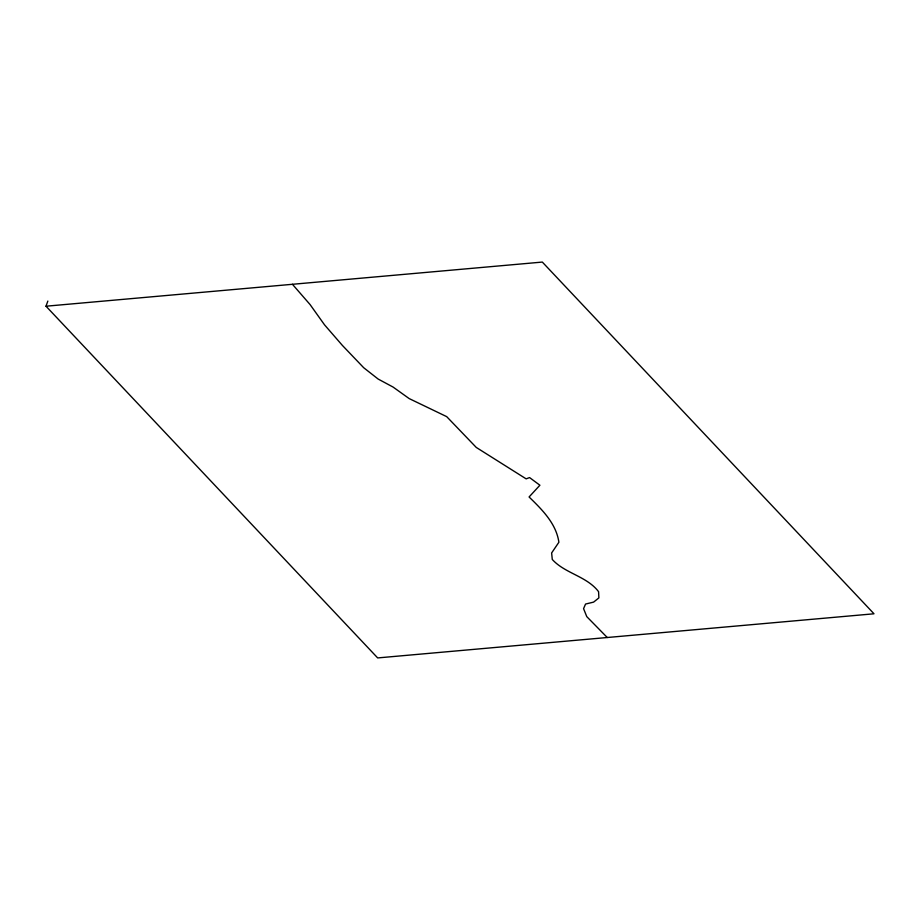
<?xml version="1.0" encoding="UTF-8"?>
<svg xmlns="http://www.w3.org/2000/svg" width="920" height="920" viewBox="0 0 920 920"><rect width="100%" height="100%" fill="white"/><g stroke="black" fill="none" stroke-linecap="round" stroke-linejoin="round"><path stroke-width="1.38" d="M46 306.21L542.328 262.073L874 613.789L377.671 657.926L46 306.21L47.84 301.07M607.257 637.514L586.776 616.63L583.567 608.637L585.557 604.049L593.607 602.117L598.874 597.908L598.575 591.675C586.868 576.23 564.926 573.471 552.276 559.463L551.632 552.943L558.889 542.248C556.174 523.457 542.053 509.622 529.08 496.972L539.902 485.231L529.552 477.56L526.159 478.871L476.261 447.43L446.694 416.633L409.204 398.601L393.104 387.078L378.154 379.051L363.699 367.724L342.389 345.425L324.541 324.852L310.074 304.566L292.433 284.291"/></g></svg>
